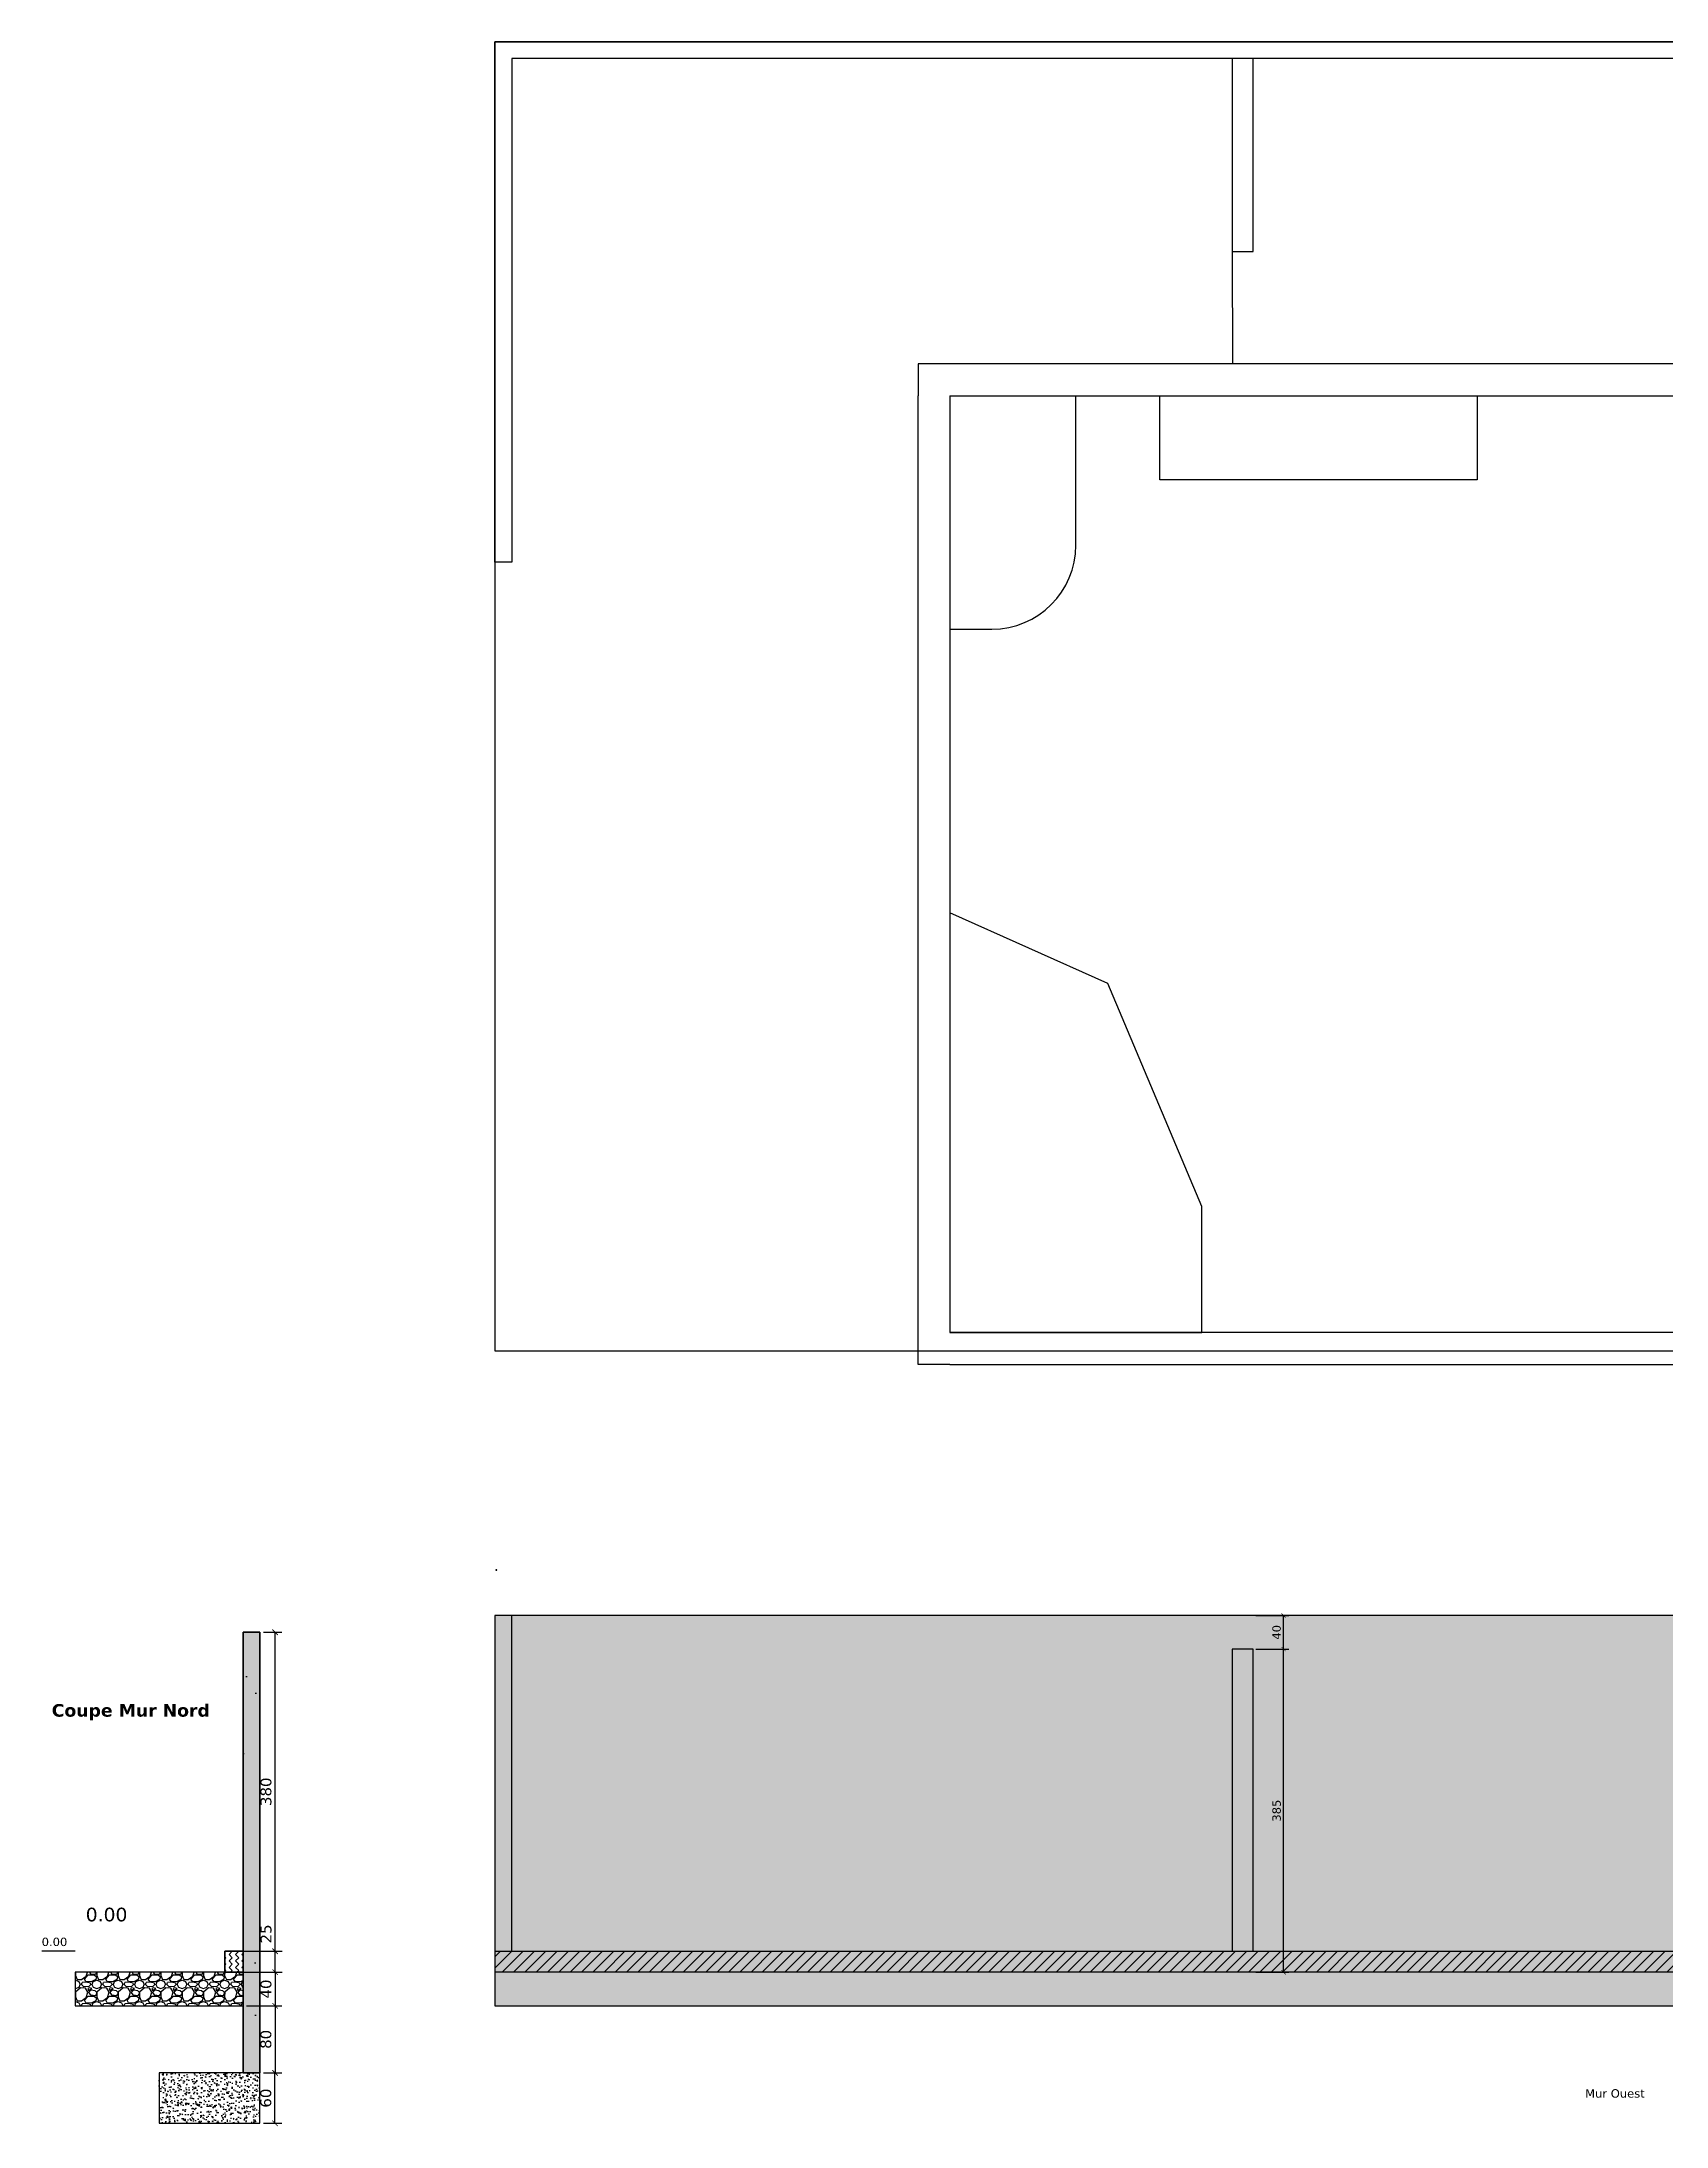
# Model space of a CAD drawing. Header units: centimetres. Extents: x -262314 to 1497847, y -126598 to 219599.
# Drawn here: x -400 to 18954, y -1436 to 23402 of the extents above; entities that cross this region are included whole.
import ezdxf

# ---------------------------------------------------------------- set-up
doc = ezdxf.new("R2010")
doc.units = ezdxf.units.CM
doc.header["$PDMODE"] = 34
doc.header["$PDSIZE"] = 100
for name, color, linetype in [('A-Wall', 30, 'Continuous'), ('Dimensions', 6, 'Continuous'), ('I-Cloison', 11, 'Continuous'), ('I-STAIRS', 44, 'Continuous'), ('Isolant pourtour radier', 36, 'Continuous'), ('Misapor', 4, 'Continuous'), ('Mur de soutenement', 1, 'Continuous'), ('Plan de masse ou contour exterieur', 30, 'Continuous'), ('Title Block', 250, 'Continuous')]:
    doc.layers.add(name, color=color, linetype=linetype)
doc.layers.add('hatches', color=253, linetype='Continuous', lineweight=5)
doc.styles.add('Seb', font='Verdana.ttf')
doc.dimstyles.new('d', dxfattribs={"dimtxt": 1, "dimasz": 1, "dimexe": 1.25, "dimexo": 0.625, "dimtad": 1, "dimdec": 1, "dimlfac": 0.1, "dimtxsty": 'Seb', "dimblk": 'ARCHTICK', "dimblk1": 'ARCHTICK', "dimblk2": 'ARCHTICK', "dimcen": 2.5, "dimclrd": 256, "dimclre": 256, "dimadec": 0, "dimazin": 0, "dimtfac": 1, "dimtdec": 1, "dimtmove": 0, "dimatfit": 3, "dimldrblk": 'ARCHTICK', "dimfxl": 1, "dimlwd": -1, "dimlwe": -1, "dimarcsym": 0})

# ---------------------------------------------------------------- blocks, each defined once
blk = doc.blocks.new('_ArchTick')
at = {"color": 0, "linetype": 'ByBlock', "const_width": 0.15}
blk.add_lwpolyline([(-0.5, -0.5), (0.5, 0.5)], dxfattribs=at)
blk = doc.blocks.new('*D8')
at = {"layer": 'Defpoints', "color": 0}
for p in [(2200, 4450), (2381, 4450), (2200, 650)]:
    blk.add_point(p, dxfattribs=at)
at = {"layer": 'Dimensions'}
for p, q in [((2241, 4450), (2462, 4450)), ((2381, 650), (2381, 4450)), ((2241, 650), (2462, 650))]:
    blk.add_line(p, q, dxfattribs=at)
at = {"layer": 'Dimensions', "xscale": 65, "yscale": 65, "zscale": 65}
for p, rotation in [((2381, 4450), 90), ((2381, 650), 270)]:
    blk.add_blockref('_ArchTick', p, dxfattribs=dict(at, rotation=rotation))
at = {"layer": 'Dimensions', "color": 0, "insert": (2272, 2550), "char_height": 130, "attachment_point": 5, "rotation": 90, "style": 'Seb'}
blk.add_mtext('380', dxfattribs=at)
blk = doc.blocks.new('*D5')
at = {"layer": 'Defpoints', "color": 0}
for p in [(1780, 650), (2382, 650), (1780, 400)]:
    blk.add_point(p, dxfattribs=at)
at = {"layer": 'Dimensions'}
for p, q in [((2382, 650), (2382, 997)), ((1821, 650), (2463, 650)), ((2382, 400), (2382, 650)), ((1821, 400), (2463, 400))]:
    blk.add_line(p, q, dxfattribs=at)
at = {"layer": 'Dimensions', "xscale": 65, "yscale": 65, "zscale": 65}
for p, rotation in [((2382, 650), 90), ((2382, 400), 270)]:
    blk.add_blockref('_ArchTick', p, dxfattribs=dict(at, rotation=rotation))
at = {"layer": 'Dimensions', "color": 0, "insert": (2273, 856), "char_height": 130, "attachment_point": 5, "rotation": 90, "style": 'Seb'}
blk.add_mtext('25', dxfattribs=at)
blk = doc.blocks.new('*D6')
at = {"layer": 'Defpoints', "color": 0}
for p in [(2000, 400), (2000, 0), (2381, 0)]:
    blk.add_point(p, dxfattribs=at)
at = {"layer": 'Dimensions'}
for p, q in [((2041, 400), (2462, 400)), ((2381, 400), (2381, 0)), ((2041, 0), (2462, 0))]:
    blk.add_line(p, q, dxfattribs=at)
at = {"layer": 'Dimensions', "xscale": 65, "yscale": 65, "zscale": 65}
for p, rotation in [((2381, 400), 90), ((2381, 0), 270)]:
    blk.add_blockref('_ArchTick', p, dxfattribs=dict(at, rotation=rotation))
at = {"layer": 'Dimensions', "color": 0, "insert": (2272, 200), "char_height": 130, "attachment_point": 5, "rotation": 90, "style": 'Seb'}
blk.add_mtext('40', dxfattribs=at)
blk = doc.blocks.new('*D7')
at = {"layer": 'Defpoints', "color": 0}
for p in [(2200, 0), (2200, -800), (2380, -800)]:
    blk.add_point(p, dxfattribs=at)
at = {"layer": 'Dimensions'}
for p, q in [((2241, 0), (2461, 0)), ((2380, 0), (2380, -800)), ((2241, -800), (2461, -800))]:
    blk.add_line(p, q, dxfattribs=at)
at = {"layer": 'Dimensions', "xscale": 65, "yscale": 65, "zscale": 65}
for p, rotation in [((2380, 0), 90), ((2380, -800), 270)]:
    blk.add_blockref('_ArchTick', p, dxfattribs=dict(at, rotation=rotation))
at = {"layer": 'Dimensions', "color": 0, "insert": (2271, -400), "char_height": 130, "attachment_point": 5, "rotation": 90, "style": 'Seb'}
blk.add_mtext('80', dxfattribs=at)
blk = doc.blocks.new('*D9')
at = {"layer": 'Defpoints', "color": 0}
for p in [(2200, -800), (2379, -800), (2200, -1400)]:
    blk.add_point(p, dxfattribs=at)
at = {"layer": 'Dimensions'}
for p, q in [((2241, -800), (2460, -800)), ((2379, -1400), (2379, -800)), ((2241, -1400), (2460, -1400))]:
    blk.add_line(p, q, dxfattribs=at)
at = {"layer": 'Dimensions', "xscale": 65, "yscale": 65, "zscale": 65}
for p, rotation in [((2379, -800), 90), ((2379, -1400), 270)]:
    blk.add_blockref('_ArchTick', p, dxfattribs=dict(at, rotation=rotation))
at = {"layer": 'Dimensions', "color": 0, "insert": (2270, -1100), "char_height": 130, "attachment_point": 5, "rotation": 90, "style": 'Seb'}
blk.add_mtext('60', dxfattribs=at)
blk = doc.blocks.new('*D207')
at = {"layer": 'Defpoints', "color": 0}
for p in [(14034, 4250), (14395, 4250), (14034, 400)]:
    blk.add_point(p, dxfattribs=at)
at = {"layer": 'Dimensions'}
for p, q in [((14065, 4250), (14458, 4250)), ((14395, 400), (14395, 4250)), ((14065, 400), (14458, 400))]:
    blk.add_line(p, q, dxfattribs=at)
at = {"layer": 'Dimensions', "xscale": 50, "yscale": 50, "zscale": 50}
for p, rotation in [((14395, 4250), 90), ((14395, 400), 270)]:
    blk.add_blockref('_ArchTick', p, dxfattribs=dict(at, rotation=rotation))
at = {"layer": 'Dimensions', "color": 0, "insert": (14312, 2325), "char_height": 100, "attachment_point": 5, "rotation": 90, "style": 'Seb'}
blk.add_mtext('385', dxfattribs=at)
blk = doc.blocks.new('*D210')
at = {"layer": 'Defpoints', "color": 0}
for p in [(14034, 4650), (14395, 4650), (14034, 4250)]:
    blk.add_point(p, dxfattribs=at)
at = {"layer": 'Dimensions'}
for p, q in [((14065, 4650), (14458, 4650)), ((14395, 4250), (14395, 4650)), ((14065, 4250), (14458, 4250))]:
    blk.add_line(p, q, dxfattribs=at)
at = {"layer": 'Dimensions', "xscale": 50, "yscale": 50, "zscale": 50}
for p, rotation in [((14395, 4650), 90), ((14395, 4250), 270)]:
    blk.add_blockref('_ArchTick', p, dxfattribs=dict(at, rotation=rotation))
at = {"layer": 'Dimensions', "color": 0, "insert": (14312, 4450), "char_height": 100, "attachment_point": 5, "rotation": 90, "style": 'Seb'}
blk.add_mtext('40', dxfattribs=at)

msp = doc.modelspace()

# ---------------------------------------------------------------- hatches: boundary and pattern name
at = {"layer": 'hatches'}
h = msp.add_hatch(dxfattribs=at)
h.set_pattern_fill('AR-CONC', color=256, scale=0.7)
h.paths.add_polyline_path([(26800, 4400), (25300, 4400), (25300, 4650), (5000, 4650), (5000, 650), (26800, 650)])
h = msp.add_hatch(dxfattribs=at)
h.set_pattern_fill('ANSI31', color=256, scale=30)
h.set_pattern_definition([(45, (8593, -2e-05), (-67.3519, 67.3519), [])])
h.paths.add_polyline_path([(26600, 650), (5000, 650), (5000, 400), (26600, 400)])
h = msp.add_hatch(dxfattribs=at)
h.set_pattern_fill('HONEY', color=256, scale=10, angle=45)
h.paths.add_polyline_path([(5000, 0), (26800, 0), (26800, 400), (5000, 400)])
at = {"layer": 'Isolant pourtour radier'}
h = msp.add_hatch(dxfattribs=at)
h.set_pattern_fill('ZIGZAG', color=256, scale=17, angle=45)
h.set_pattern_definition([(45, (0, 0), (7e-15, 76.3322), [53.975, -53.975]), (135, (38.166, 38.166), (-76.3322, 7e-15), [53.975, -53.975])])
h.paths.add_polyline_path([(2000, 650), (1780, 650), (1780, 400), (2000, 400)])
at = {"layer": 'Misapor'}
h = msp.add_hatch(dxfattribs=at)
h.set_pattern_fill('GRAVEL', color=256, scale=10)
h.paths.add_polyline_path([(2000, 400), (1780, 400), (0, 400), (0, 0), (2000, 0)])
at = {"layer": 'Mur de soutenement'}
h = msp.add_hatch(dxfattribs=at)
h.set_pattern_fill('AR-CONC', color=256, scale=0.7)
h.paths.add_polyline_path([(26800, 4400), (25300, 4400), (25300, 4650), (5000, 4650), (5000, 0), (26800, 0)])
h = msp.add_hatch(dxfattribs=at)
h.set_pattern_fill('AR-CONC', color=256, scale=0.7)
h.paths.add_polyline_path([(26800, 4400), (25300, 4400), (25300, 4650), (5000, 4650), (5000, 0), (26800, 0)])
h = msp.add_hatch(dxfattribs=at)
h.set_pattern_fill('AR-CONC', color=256, scale=0.7)
h.paths.add_polyline_path([(26800, 4400), (25300, 4400), (25300, 4650), (5000, 4650), (5000, 0), (26800, 0)])
h = msp.add_hatch(dxfattribs=at)
h.set_pattern_fill('AR-CONC', color=256, scale=0.7)
h.paths.add_polyline_path([(26800, 4400), (25300, 4400), (25300, 4650), (5000, 4650), (5000, 0), (26800, 0)])
h = msp.add_hatch(dxfattribs=at)
h.set_pattern_fill('AR-CONC', color=256, scale=10)
h.paths.add_polyline_path([(2200, 4450), (2000, 4450), (2000, -800), (2200, -800)])
h = msp.add_hatch(dxfattribs=at)
h.set_pattern_fill('AR-CONC', color=256, scale=10)
h.paths.add_polyline_path([(2200, 4450), (2000, 4450), (2000, -800), (2200, -800)])
h = msp.add_hatch(dxfattribs=at)
h.set_pattern_fill('AR-CONC', color=256, scale=10)
h.paths.add_polyline_path([(2000, -800), (2000, 4450), (2200, 4450), (2200, -800)])
h = msp.add_hatch(dxfattribs=at)
h.set_pattern_fill('AR-CONC', color=256, scale=0.7)
h.paths.add_polyline_path([(2200, 4450), (2000, 4450), (2000, -800), (2200, -800)])
h = msp.add_hatch(dxfattribs=at)
h.set_pattern_fill('AR-CONC', color=256, scale=0.7)
h.paths.add_polyline_path([(2200, -800), (1000, -800), (1000, -1400), (2200, -1400)])

# ---------------------------------------------------------------- linework, layer by layer
at = {"layer": 'A-Wall'}
for points in [[(10420, 19182), (26800, 19182), (26800, 19562), (10040, 19562), (10040, 19182)], [(10420, 7642), (10040, 7642), (10040, 19182)], [(10420, 19182), (10420, 8022)], [(10420, 7642), (26800, 7642), (26800, 8022), (10420, 8022)]]:
    msp.add_lwpolyline(points, dxfattribs=at)
at = {"layer": 'I-Cloison'}
msp.add_line((13783.78, 20902), (13785, 19562), dxfattribs=at)
msp.add_lwpolyline([(10420, 17202), (10420, 16402), (10920, 16402, 0.41421356), (11920, 17402), (11920, 19182)], format="xyb", dxfattribs=at)
msp.add_lwpolyline([(13420, 9524.16), (12300.5, 12178.5), (10420, 13022), (10420, 8022), (13420, 8024.16)], close=True, dxfattribs=at)
at = {"layer": 'I-STAIRS'}
msp.add_lwpolyline([(12920, 19182), (16700, 19182), (16700, 18182), (12920, 18182)], close=True, dxfattribs=at)
at = {"layer": 'Isolant pourtour radier'}
for points in [[(1780, 650), (2000, 650), (2000, 400), (1780, 400)], [(2000, 650), (1780, 650), (1780, 400), (2000, 400)]]:
    msp.add_lwpolyline(points, close=True, dxfattribs=at)
at = {"layer": 'Misapor'}
for points in [[(0, 0), (2000, 0), (2000, 400), (0, 400)], [(5000, 0), (26800, 0), (26800, 400), (5000, 400)]]:
    msp.add_lwpolyline(points, close=True, dxfattribs=at)
at = {"layer": 'Mur de soutenement'}
for points in [[(5200, 23202), (5200, 17202), (5000, 17202), (5000, 23402), (5200, 23402)], [(5000, 23202), (5000, 23402), (27000, 23402), (27000, 23202)], [(26800, 23202), (5200, 23202)], [(13783.78, 23202), (13783.78, 20902), (14033.78, 20902), (14033.78, 23202), (13783.78, 23202)], [(13783.78, 4250), (13783.78, 650), (14033.78, 650), (14033.78, 4250), (13783.78, 4250)]]:
    msp.add_lwpolyline(points, dxfattribs=at)
for points in [[(26800, 4400), (25300, 4400), (25300, 4650), (5000, 4650), (5000, 0), (26800, 0)], [(26800, 4400), (25300, 4400), (25300, 4650), (5000, 4650), (5000, 650), (26800, 650)], [(5000, 650), (5200, 650), (5200, 4650), (5000, 4650)], [(2000, -800), (2000, 4450), (2200, 4450), (2200, -800)], [(2200, 4450), (2000, 4450), (2000, -800), (2200, -800)], [(2200, 4450), (2000, 4450), (2000, -800), (2200, -800)], [(2200, -800), (1000, -800), (1000, -1400), (2200, -1400)]]:
    msp.add_lwpolyline(points, close=True, dxfattribs=at)
at = {"layer": 'Plan de masse ou contour exterieur'}
msp.add_lwpolyline([(5000, 7802), (27000, 7802), (27000, 23402), (5000, 23402)], close=True, dxfattribs=at)
at = {"layer": 'Title Block'}
msp.add_line((0, 650), (-400, 650), dxfattribs=at)
msp.add_lwpolyline([(5009.5, 5191), (5021.5, 5191), (5021.5, 5194), (5009.5, 5194)], close=True, dxfattribs=at)

# ---------------------------------------------------------------- texts
at = {"layer": 'Title Block', "style": 'Seb'}
for s, p in [('0.00', (-400.5, 712)), ('Mur Ouest', (17987.03, -1094.21))]:
    msp.add_text(s, height=100, dxfattribs=at).set_placement(p)
at = {"layer": 'Title Block', "insert": (-280.5, 3595), "char_height": 150, "attachment_point": 1, "style": 'Seb'}
msp.add_mtext_dynamic_manual_height_columns('{\\fVerdana|b1|i0|c0|p34;Coupe Mur Nord}', width=1917, gutter_width=500, heights=[0], dxfattribs=at)
at = {"layer": 'Title Block', "insert": (620.88, 1003.12), "char_height": 162.5, "attachment_point": 9, "style": 'Seb'}
msp.add_mtext('0.00', dxfattribs=at)

# ---------------------------------------------------------------- dimensions: what is measured, and where the dimension line sits
at = {"layer": 'Dimensions'}
for base, p1, p2, override, picture, middle in [((2380.87, 4450), (2200, 650), (2200, 4450), {"dimscale": 0, "dimtxt": 2, "dimasz": 1}, '*D8', (2272.15, 2550)), ((14395.34, 4650), (14033.78, 4250), (14033.78, 4650), {"dimtxt": 2}, '*D210', (14311.7, 4450)), ((14395.34, 4250), (14033.78, 400), (14033.78, 4250), {"dimtxt": 2}, '*D207', (14311.7, 2325)), ((2382.12, 650), (1780, 400), (1780, 650), {"dimtxt": 2, "dimasz": 1}, '*D5', (2273.4, 856.03)), ((2380.87, 0), (2000, 400), (2000, 0), {"dimtxt": 2, "dimasz": 1}, '*D6', (2272.15, 200)), ((2379.62, -800), (2200, 0), (2200, -800), {"dimtxt": 2, "dimasz": 1}, '*D7', (2270.9, -400)), ((2378.87, -800), (2200, -1400), (2200, -800), {"dimscale": 0, "dimtxt": 2, "dimasz": 1, "dimtix": 0, "dimtofl": 1, "dimtmove": 0, "dimatfit": 3}, '*D9', (2270.15, -1100))]:
    dim = msp.add_linear_dim(base=base, p1=p1, p2=p2, angle=90, dimstyle='d', override=override, dxfattribs=at)
    dim.commit()
    dim.dimension.update_dxf_attribs({"geometry": picture, "text_midpoint": middle})

doc.saveas('drawing.dxf')
